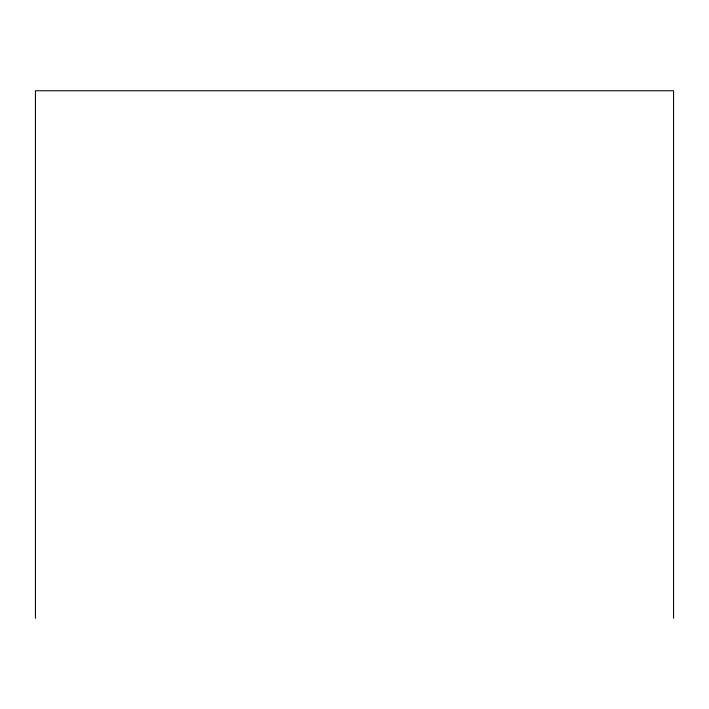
<?xml version="1.0" encoding="UTF-8"?>
<svg xmlns="http://www.w3.org/2000/svg" width="709" height="709" viewBox="0 0 709 709"><rect width="100%" height="100%" fill="white"/><g stroke="black" fill="none" stroke-linecap="round" stroke-linejoin="round"><path stroke-width="1.06" d="M673.55 618.257L673.55 90.743L35.45 90.743L35.45 618.257"/></g></svg>
